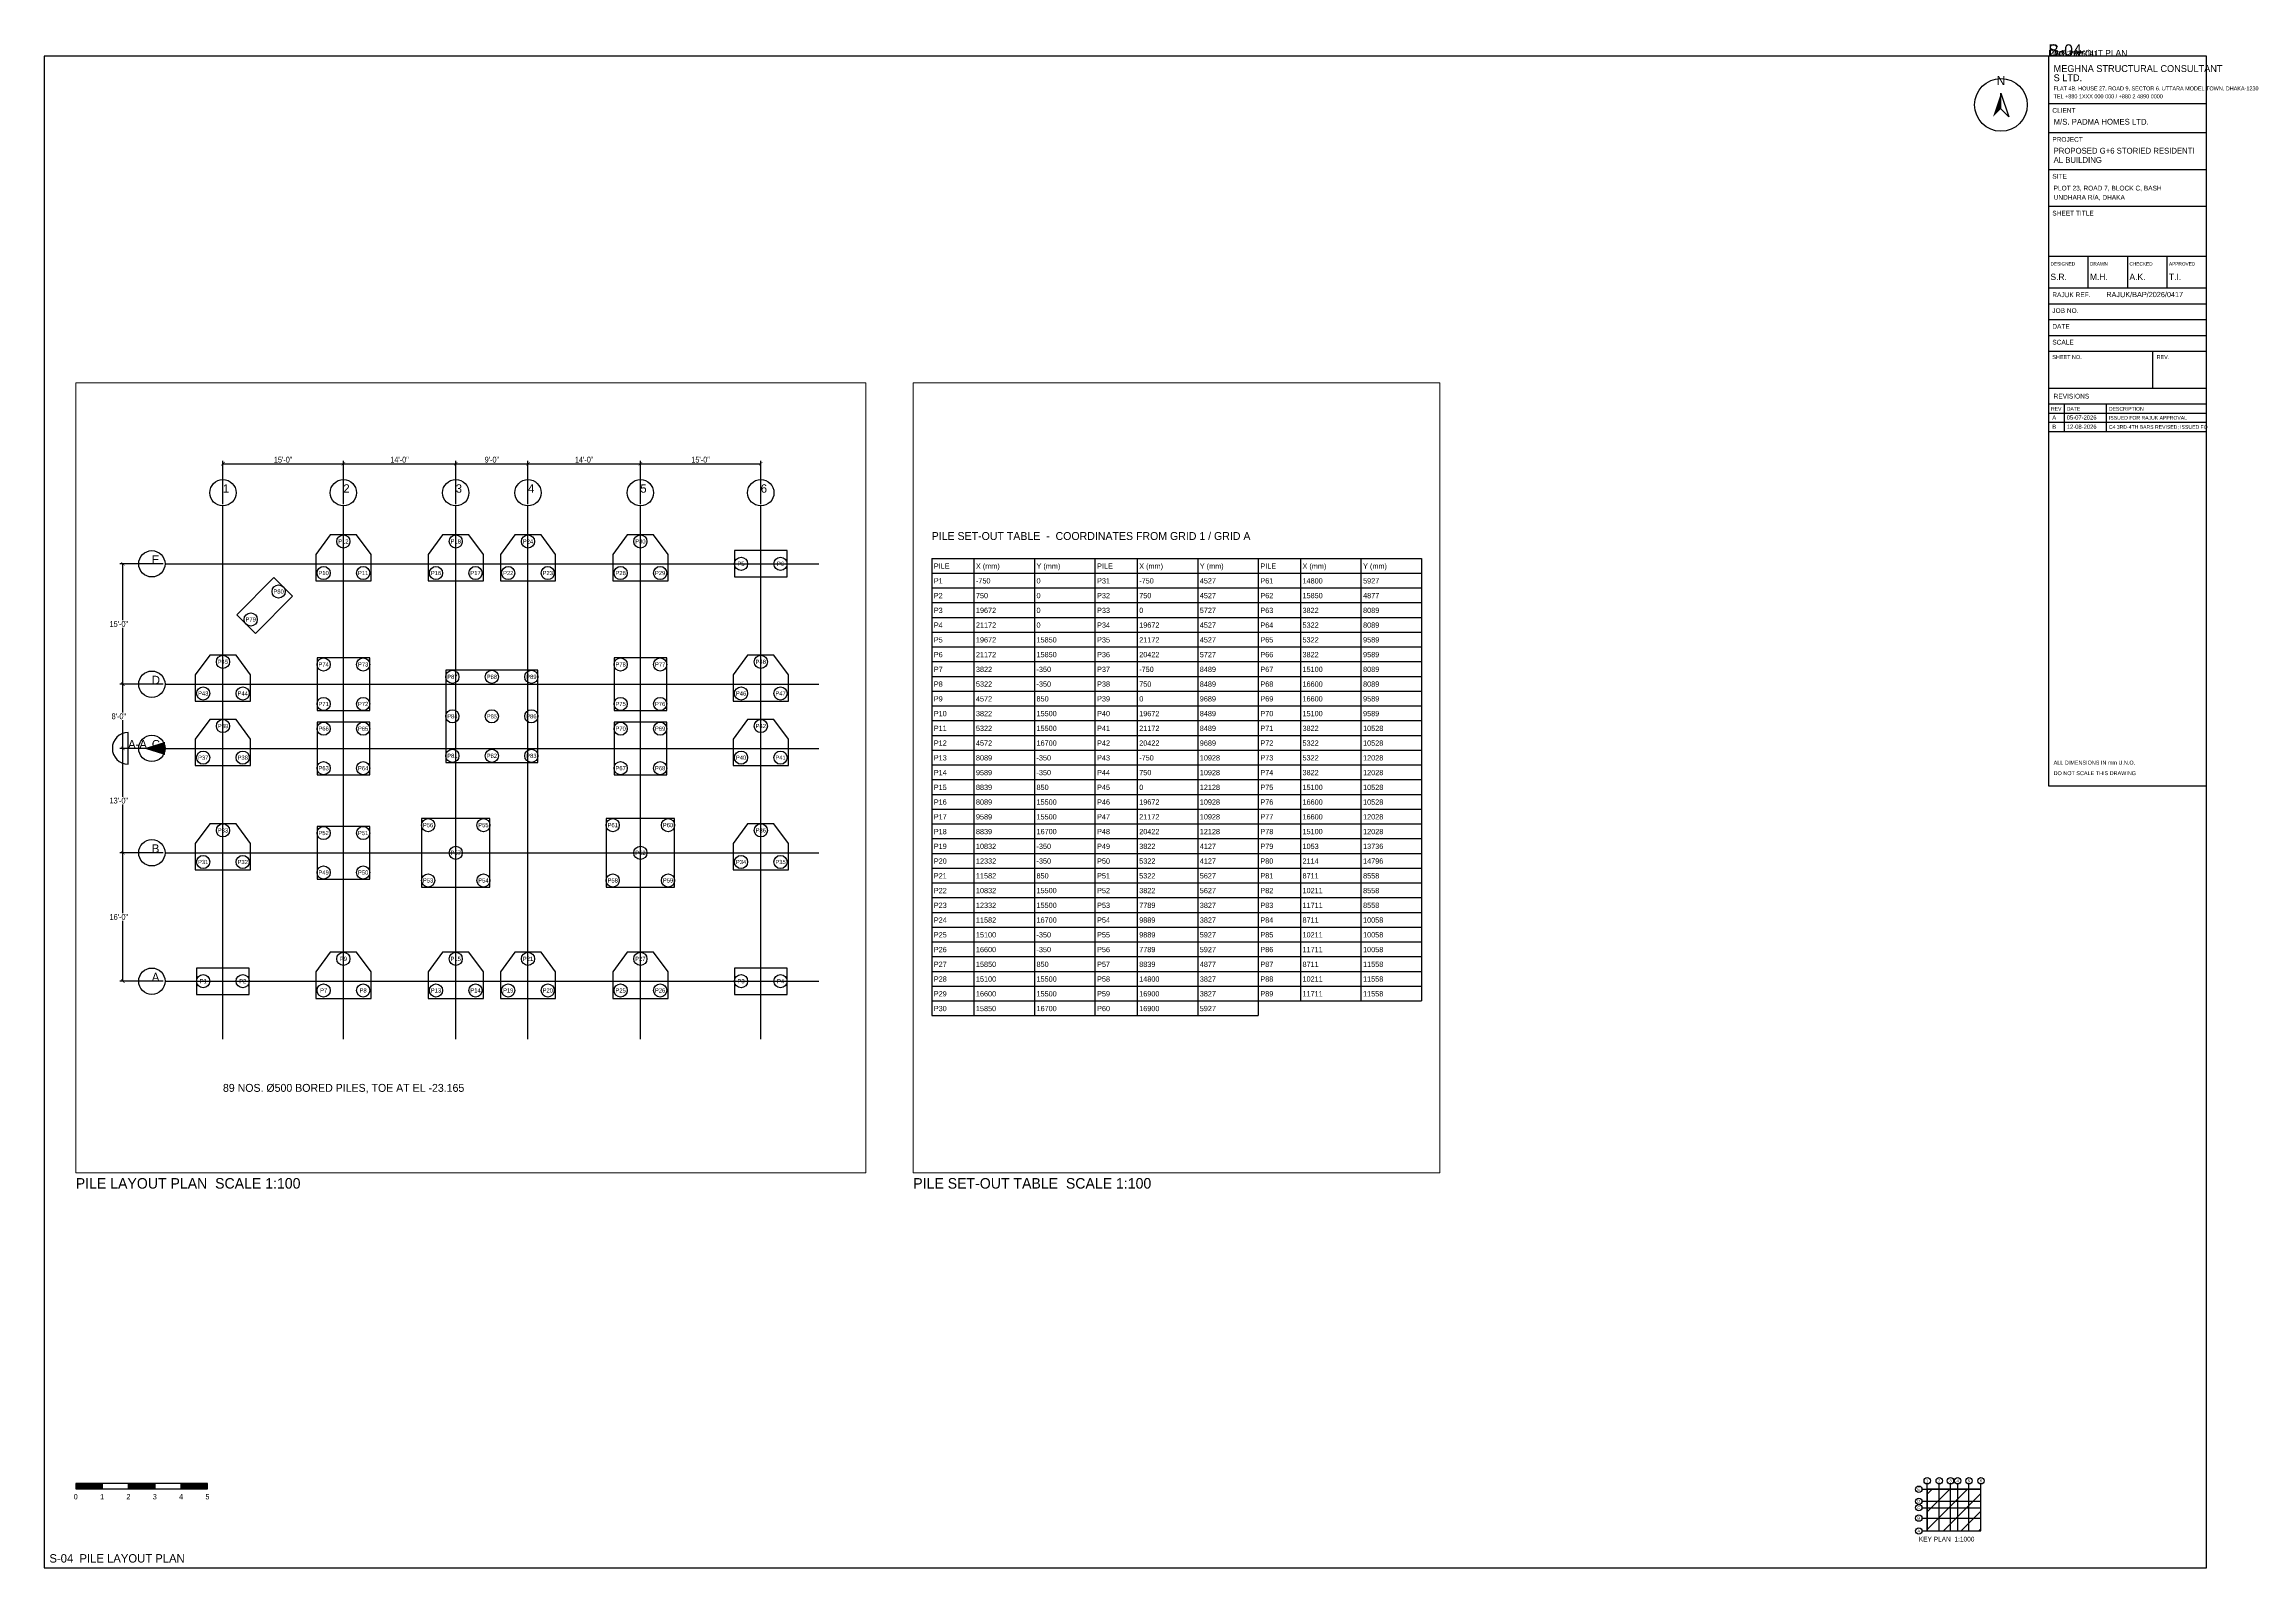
# Paper-space layout 'S-04 PILE LAYOUT PLAN' of a CAD drawing. Extents: x 10 to 848, y 10 to 589.
# The model-space entities are those that its viewports show. They can reach past a viewport. Long polylines and large blocks are cut down to what shows.
import ezdxf
from ezdxf.enums import TextEntityAlignment as Align

# ---------------------------------------------------------------- set-up
doc = ezdxf.new("R2010")
doc.units = 0
for name, color, linetype in [('Arrow', 7, 'Continuous'), ('Foundation', 3, 'Continuous'), ('Grid', 8, 'Continuous'), ('Grid Circle', 8, 'Continuous'), ('Grid text', 7, 'Continuous'), ('Hatch', 9, 'Continuous'), ('Inches Dimension', 6, 'Continuous'), ('Sheet', 7, 'Continuous'), ('Text-1', 7, 'Continuous'), ('Text-2', 7, 'Continuous'), ('TITLE', 7, 'Continuous')]:
    doc.layers.add(name, color=color, linetype=linetype)
doc.styles.add('OpenSansCondensed-Light', font='OpenSansCondensed-Light.ttf')
doc.dimstyles.new('EZDXF', dxfattribs={"dimtxt": 0.25, "dimasz": 0.175, "dimexe": 0.375, "dimexo": 0.125, "dimgap": 0.1, "dimtad": 1, "dimlfac": 100, "dimzin": 12, "dimdsep": 46, "dimtxsty": 'OpenSansCondensed-Light', "dimblk": 'ARCHTICK', "dimcen": 2.5, "dimazin": 3, "dimtfac": 0.5, "dimtmove": 2, "dimatfit": 3})

# ---------------------------------------------------------------- blocks, each defined once
blk = doc.blocks.new('TITLE_BLOCK')
at = {"layer": 'TITLE'}
for p, q in [((0, -18), (60, -18)), ((0, -29), (60, -29)), ((0, -43), (60, -43)), ((0, -57), (60, -57)), ((0, -76), (60, -76)), ((0, -76), (0, -88)), ((15, -76), (15, -88)), ((30, -76), (30, -88)), ((45, -76), (45, -88)), ((0, -88), (60, -88)), ((0, -94), (60, -94)), ((0, -100), (60, -100)), ((0, -106), (60, -106)), ((0, -112), (60, -112)), ((39.6, -112), (39.6, -126)), ((0, -126), (60, -126)), ((0, -132), (60, -132)), ((0, -132), (60, -132)), ((6, -132), (6, -142.5)), ((22, -132), (22, -142.5)), ((0, -135.5), (60, -135.5)), ((0, -139), (60, -139)), ((0, -142.5), (60, -142.5))]:
    blk.add_line(p, q, dxfattribs=at)
blk.add_lwpolyline([(0, -277), (60, -277), (60, 0), (0, 0)], close=True, dxfattribs=at)
at = {"layer": 'Text-1'}
for tag, height in [('JOBNO', 2), ('SCALE', 2), ('SHEETTITLE', 2.4), ('SHEETTITLE2', 2.4), ('DATE', 2), ('SHEETNO', 4.5), ('REV', 4.5)]:
    blk.add_attdef(tag, (0, 0), '', height=height, dxfattribs=at)
at = {"layer": 'TITLE'}
for s, height, p in [('S LTD.', 2.6, (2, -9.5)), ('MEGHNA STRUCTURAL CONSULTANT', 2.6, (2, -6)), ('TEL +880 1XXX 000 000 / +880 2 4890 0000', 1.5, (2, -16)), ('FLAT 4B, HOUSE 27, ROAD 9, SECTOR 6, UTTARA MODEL TOWN, DHAKA-1230', 1.5, (2, -13)), ('CLIENT', 1.8, (1.5, -21.5)), ('M/S. PADMA HOMES LTD.', 2.2, (2, -26)), ('PROJECT', 1.8, (1.5, -32.5)), ('AL BUILDING', 2.2, (2, -40.5)), ('PROPOSED G+6 STORIED RESIDENTI', 2.2, (2, -37)), ('SITE', 1.8, (1.5, -46.5)), ('PLOT 23, ROAD 7, BLOCK C, BASH', 1.8, (2, -51)), ('SHEET TITLE', 1.8, (1.5, -60.5)), ('UNDHARA R/A, DHAKA', 1.8, (2, -54.5)), ('DESIGNED', 1.3, (0.8, -79.5)), ('S.R.', 2.4, (0.8, -85)), ('DRAWN', 1.3, (15.8, -79.5)), ('M.H.', 2.4, (15.8, -85)), ('A.K.', 2.4, (30.8, -85)), ('CHECKED', 1.3, (30.8, -79.5)), ('APPROVED', 1.3, (45.8, -79.5)), ('T.I.', 2.4, (45.8, -85)), ('RAJUK REF.', 1.8, (1.5, -91.5)), ('RAJUK/BAP/2026/0417', 2, (22, -91.5)), ('JOB NO.', 1.8, (1.5, -97.5)), ('SCALE', 1.8, (1.5, -109.5)), ('DATE', 1.8, (1.5, -103.5)), ('SHEET NO.', 1.5, (1.5, -115)), ('REV.', 1.5, (41.1, -115)), ('REV', 1.4, (1, -134.6)), ('REVISIONS', 1.8, (2, -130)), ('DATE', 1.4, (7, -134.6)), ('DESCRIPTION', 1.4, (23, -134.6)), ('ALL DIMENSIONS IN mm U.N.O.', 1.5, (2, -269)), ('DO NOT SCALE THIS DRAWING', 1.5, (2, -273))]:
    blk.add_text(s, height=height, dxfattribs=at).set_placement(p)
blk = doc.blocks.new('NORTH_ARROW')
at = {"layer": 'Arrow'}
blk.add_lwpolyline([(0, 0), (3, -9), (0, -6)], close=True, dxfattribs=at)
blk.add_circle((0, -4.5), 10, dxfattribs=at)
blk.add_solid([(0, 0), (-3, -9), (0, -6)], dxfattribs=at)
at = {"layer": 'Text-1'}
blk.add_text('N', height=3.5, dxfattribs=at).set_placement((0, 3), align=Align.CENTER)
blk = doc.blocks.new('KEY_PLAN')
at = {"layer": 'Grid'}
for p, q in [((0, 0), (0, 17.8496)), ((4.572, 0), (4.572, 17.8496)), ((8.8392, 0), (8.8392, 17.8496)), ((11.5824, 0), (11.5824, 17.8496)), ((15.8496, 0), (15.8496, 17.8496)), ((20.4216, 0), (20.4216, 17.8496)), ((-2, 15.8496), (20.4216, 15.8496)), ((-2, 11.2776), (20.4216, 11.2776)), ((-2, 8.8392), (20.4216, 8.8392)), ((-2, 4.8768), (20.4216, 4.8768)), ((-2, 0), (20.4216, 0))]:
    blk.add_line(p, q, dxfattribs=at)
at = {"layer": 'Grid Circle'}
for centre in [(-3.2, 15.8496), (0, 19.0496), (4.572, 19.0496), (8.8392, 19.0496), (11.5824, 19.0496), (15.8496, 19.0496), (20.4216, 19.0496), (-3.2, 11.2776), (-3.2, 8.8392), (-3.2, 4.8768), (-3.2, 0)]:
    blk.add_circle(centre, 1.2, dxfattribs=at)
at = {"layer": 'Sheet'}
blk.add_lwpolyline([(0, 0), (20.4216, 0), (20.4216, 15.8496), (0, 15.8496)], close=True, dxfattribs=at)
at = {"layer": 'Grid text'}
for s, p in [('1', (0, 19.0496)), ('2', (4.572, 19.0496)), ('3', (8.8392, 19.0496)), ('4', (11.5824, 19.0496)), ('5', (15.8496, 19.0496)), ('6', (20.4216, 19.0496)), ('C', (-3.2, 8.8392)), ('D', (-3.2, 11.2776)), ('E', (-3.2, 15.8496)), ('A', (-3.2, 0)), ('B', (-3.2, 4.8768))]:
    blk.add_text(s, height=1.1, dxfattribs=at).set_placement(p, align=Align.MIDDLE_CENTER)
at = {"layer": 'Sheet'}
blk.add_text('KEY PLAN  1:1000', height=1.8, dxfattribs=at).set_placement((-3.2, -4))
blk = doc.blocks.new('SCALE_BAR')
at = {"layer": 'Sheet'}
h = blk.add_hatch(color=7, dxfattribs=at)
h.dxf.hatch_style = 1
h.paths.add_polyline_path([(0, 0), (10, 0), (10, 2), (0, 2)])
h = blk.add_hatch(color=7, dxfattribs=at)
h.dxf.hatch_style = 1
h.paths.add_polyline_path([(20, 0), (30, 0), (30, 2), (20, 2)])
h = blk.add_hatch(color=7, dxfattribs=at)
h.dxf.hatch_style = 1
h.paths.add_polyline_path([(40, 0), (50, 0), (50, 2), (40, 2)])
for points in [[(0, 0), (10, 0), (10, 2), (0, 2)], [(10, 0), (20, 0), (20, 2), (10, 2)], [(20, 0), (30, 0), (30, 2), (20, 2)], [(30, 0), (40, 0), (40, 2), (30, 2)], [(40, 0), (50, 0), (50, 2), (40, 2)]]:
    blk.add_lwpolyline(points, close=True, dxfattribs=at)
for s, p in [('0', (0, -4)), ('1', (10, -4)), ('2', (20, -4)), ('3', (30, -4)), ('4', (40, -4)), ('5', (50, -4))]:
    blk.add_text(s, height=2, dxfattribs=at).set_placement(p, align=Align.CENTER)
at = {"layer": 'Text-1'}
blk.add_attdef('UNIT', (0, 0), '', height=2, dxfattribs=at)
blk = doc.blocks.new('GRID_BUBBLE')
at = {"layer": 'Grid Circle'}
blk.add_circle((0, 0), 500, dxfattribs=at)
at = {"layer": 'Text-1'}
blk.add_attdef('GRID', (0, 0), '', height=320, dxfattribs=at)
blk = doc.blocks.new('_ARCHTICK')
at = {"color": 0, "linetype": 'BYBLOCK', "const_width": 0.15}
blk.add_lwpolyline([(-0.5, -0.5), (0.5, 0.5)], dxfattribs=at)
blk = doc.blocks.new('SECTION_MARK')
at = {"layer": 'Arrow'}
blk.add_solid([(600, 0), (1400, 250), (1400, -250)], dxfattribs=at)
at = {"layer": 'Text-1'}
blk.add_line((0, -600), (0, 600), dxfattribs=at)
blk.add_arc((0, 0), 600, 90, 270, dxfattribs=at)
blk.add_attdef('SEC', (0, 0), '', height=320, dxfattribs=at)

msp = doc.modelspace()

# ---------------------------------------------------------------- linework, layer by layer
for p, q in [((800000, 0), (806200, 0)), ((800000, 0), (800000, -17360)), ((801600, 0), (801600, -17360)), ((803900, 0), (803900, -17360)), ((806200, 0), (806200, -17360)), ((806200, 0), (812400, 0)), ((806200, 0), (806200, -17360)), ((807800, 0), (807800, -17360)), ((810100, 0), (810100, -17360)), ((812400, 0), (812400, -17360)), ((812400, 0), (818600, 0)), ((812400, 0), (812400, -16800)), ((814000, 0), (814000, -16800)), ((816300, 0), (816300, -16800)), ((818600, 0), (818600, -16800)), ((800000, -560), (806200, -560)), ((806200, -560), (812400, -560)), ((812400, -560), (818600, -560)), ((800000, -1120), (806200, -1120)), ((806200, -1120), (812400, -1120)), ((812400, -1120), (818600, -1120)), ((800000, -1680), (806200, -1680)), ((800000, -2240), (806200, -2240)), ((806200, -1680), (812400, -1680)), ((806200, -2240), (812400, -2240)), ((812400, -1680), (818600, -1680)), ((812400, -2240), (818600, -2240)), ((800000, -2800), (806200, -2800)), ((806200, -2800), (812400, -2800)), ((812400, -2800), (818600, -2800)), ((800000, -3360), (806200, -3360)), ((800000, -3920), (806200, -3920)), ((806200, -3360), (812400, -3360)), ((806200, -3920), (812400, -3920)), ((812400, -3360), (818600, -3360)), ((812400, -3920), (818600, -3920)), ((800000, -4480), (806200, -4480)), ((806200, -4480), (812400, -4480)), ((812400, -4480), (818600, -4480)), ((800000, -5040), (806200, -5040)), ((800000, -5600), (806200, -5600)), ((806200, -5040), (812400, -5040)), ((806200, -5600), (812400, -5600)), ((812400, -5040), (818600, -5040)), ((812400, -5600), (818600, -5600)), ((800000, -6160), (806200, -6160)), ((806200, -6160), (812400, -6160)), ((812400, -6160), (818600, -6160)), ((800000, -6720), (806200, -6720)), ((800000, -7280), (806200, -7280)), ((806200, -6720), (812400, -6720)), ((806200, -7280), (812400, -7280)), ((812400, -6720), (818600, -6720)), ((812400, -7280), (818600, -7280)), ((800000, -7840), (806200, -7840)), ((806200, -7840), (812400, -7840)), ((812400, -7840), (818600, -7840)), ((800000, -8400), (806200, -8400)), ((800000, -8960), (806200, -8960)), ((806200, -8400), (812400, -8400)), ((806200, -8960), (812400, -8960)), ((812400, -8400), (818600, -8400)), ((812400, -8960), (818600, -8960)), ((800000, -9520), (806200, -9520)), ((806200, -9520), (812400, -9520)), ((812400, -9520), (818600, -9520)), ((800000, -10080), (806200, -10080)), ((800000, -10640), (806200, -10640)), ((806200, -10080), (812400, -10080)), ((806200, -10640), (812400, -10640)), ((812400, -10080), (818600, -10080)), ((812400, -10640), (818600, -10640)), ((800000, -11200), (806200, -11200)), ((806200, -11200), (812400, -11200)), ((812400, -11200), (818600, -11200)), ((800000, -11760), (806200, -11760)), ((800000, -12320), (806200, -12320)), ((806200, -11760), (812400, -11760)), ((806200, -12320), (812400, -12320)), ((812400, -11760), (818600, -11760)), ((812400, -12320), (818600, -12320)), ((800000, -12880), (806200, -12880)), ((806200, -12880), (812400, -12880)), ((812400, -12880), (818600, -12880)), ((800000, -13440), (806200, -13440)), ((800000, -14000), (806200, -14000)), ((806200, -13440), (812400, -13440)), ((806200, -14000), (812400, -14000)), ((812400, -13440), (818600, -13440)), ((812400, -14000), (818600, -14000)), ((800000, -14560), (806200, -14560)), ((806200, -14560), (812400, -14560)), ((812400, -14560), (818600, -14560)), ((800000, -15120), (806200, -15120)), ((800000, -15680), (806200, -15680)), ((806200, -15120), (812400, -15120)), ((806200, -15680), (812400, -15680)), ((812400, -15120), (818600, -15120)), ((812400, -15680), (818600, -15680)), ((800000, -16240), (806200, -16240)), ((806200, -16240), (812400, -16240)), ((812400, -16240), (818600, -16240)), ((800000, -16800), (806200, -16800)), ((800000, -17360), (806200, -17360)), ((806200, -16800), (812400, -16800)), ((806200, -17360), (812400, -17360)), ((812400, -16800), (818600, -16800))]:
    msp.add_line(p, q)
at = {"layer": 'Foundation'}
for points in [[(603522, 15199.6), (605622, 15199.6), (605622, 16199.6), (605072, 16949.6), (604072, 16949.6), (603522, 16199.6)], [(607789.2, 15199.6), (609889.2, 15199.6), (609889.2, 16199.6), (609339.2, 16949.6), (608339.2, 16949.6), (607789.2, 16199.6)], [(610532.4, 15199.6), (612632.4, 15199.6), (612632.4, 16199.6), (612082.4, 16949.6), (611082.4, 16949.6), (610532.4, 16199.6)], [(614799.6, 15199.6), (616899.6, 15199.6), (616899.6, 16199.6), (616349.6, 16949.6), (615349.6, 16949.6), (614799.6, 16199.6)], [(619421.6, 15349.6), (621421.6, 15349.6), (621421.6, 16349.6), (619421.6, 16349.6)], [(601230.2, 13205.2), (602644.4, 14619.4), (601937.3, 15326.5), (600523.1, 13912.3)], [(598950, 10627.6), (601050, 10627.6), (601050, 11627.6), (600500, 12377.6), (599500, 12377.6), (598950, 11627.6)], [(603572, 10277.6), (605572, 10277.6), (605572, 12277.6), (603572, 12277.6)], [(608460.8, 8308.4), (611960.8, 8308.4), (611960.8, 11808.4), (608460.8, 11808.4)], [(614849.6, 10277.6), (616849.6, 10277.6), (616849.6, 12277.6), (614849.6, 12277.6)], [(619371.6, 10627.6), (621471.6, 10627.6), (621471.6, 11627.6), (620921.6, 12377.6), (619921.6, 12377.6), (619371.6, 11627.6)], [(598950, 8189.2), (601050, 8189.2), (601050, 9189.2), (600500, 9939.2), (599500, 9939.2), (598950, 9189.2)], [(603572, 7839.2), (605572, 7839.2), (605572, 9839.2), (603572, 9839.2)], [(614849.6, 7839.2), (616849.6, 7839.2), (616849.6, 9839.2), (614849.6, 9839.2)], [(619371.6, 8189.2), (621471.6, 8189.2), (621471.6, 9189.2), (620921.6, 9939.2), (619921.6, 9939.2), (619371.6, 9189.2)], [(598950, 4226.8), (601050, 4226.8), (601050, 5226.8), (600500, 5976.8), (599500, 5976.8), (598950, 5226.8)], [(603572, 3876.8), (605572, 3876.8), (605572, 5876.8), (603572, 5876.8)], [(607539.2, 3576.8), (610139.2, 3576.8), (610139.2, 6176.8), (607539.2, 6176.8)], [(614549.6, 3576.8), (617149.6, 3576.8), (617149.6, 6176.8), (614549.6, 6176.8)], [(619371.6, 4226.8), (621471.6, 4226.8), (621471.6, 5226.8), (620921.6, 5976.8), (619921.6, 5976.8), (619371.6, 5226.8)], [(603522, -650), (605622, -650), (605622, 350), (605072, 1100), (604072, 1100), (603522, 350)], [(607789.2, -650), (609889.2, -650), (609889.2, 350), (609339.2, 1100), (608339.2, 1100), (607789.2, 350)], [(610532.4, -650), (612632.4, -650), (612632.4, 350), (612082.4, 1100), (611082.4, 1100), (610532.4, 350)], [(614799.6, -650), (616899.6, -650), (616899.6, 350), (616349.6, 1100), (615349.6, 1100), (614799.6, 350)], [(599000, -500), (601000, -500), (601000, 500), (599000, 500)], [(619421.6, -500), (621421.6, -500), (621421.6, 500), (619421.6, 500)]]:
    msp.add_lwpolyline(points, close=True, dxfattribs=at)
for centre in [(604572, 16699.6), (608839.2, 16699.6), (611582.4, 16699.6), (615849.6, 16699.6), (619671.6, 15849.6), (621171.6, 15849.6), (603822, 15499.6), (605322, 15499.6), (608089.2, 15499.6), (609589.2, 15499.6), (610832.4, 15499.6), (612332.4, 15499.6), (615099.6, 15499.6), (616599.6, 15499.6), (602114.1, 14796.2), (601053.4, 13735.5), (600000, 12127.6), (603822, 12027.6), (605322, 12027.6), (608710.8, 11558.4), (610210.8, 11558.4), (611710.8, 11558.4), (615099.6, 12027.6), (616599.6, 12027.6), (620421.6, 12127.6), (599250, 10927.6), (600750, 10927.6), (619671.6, 10927.6), (621171.6, 10927.6), (603822, 10527.6), (605322, 10527.6), (608710.8, 10058.4), (610210.8, 10058.4), (611710.8, 10058.4), (615099.6, 10527.6), (616599.6, 10527.6), (600000, 9689.2), (603822, 9589.2), (605322, 9589.2), (615099.6, 9589.2), (616599.6, 9589.2), (620421.6, 9689.2), (599250, 8489.2), (600750, 8489.2), (608710.8, 8558.4), (610210.8, 8558.4), (611710.8, 8558.4), (619671.6, 8489.2), (621171.6, 8489.2), (603822, 8089.2), (605322, 8089.2), (615099.6, 8089.2), (616599.6, 8089.2), (600000, 5726.8), (603822, 5626.8), (605322, 5626.8), (607789.2, 5926.8), (609889.2, 5926.8), (614799.6, 5926.8), (616899.6, 5926.8), (620421.6, 5726.8), (608839.2, 4876.8), (615849.6, 4876.8), (599250, 4526.8), (600750, 4526.8), (603822, 4126.8), (605322, 4126.8), (619671.6, 4526.8), (621171.6, 4526.8), (607789.2, 3826.8), (609889.2, 3826.8), (614799.6, 3826.8), (616899.6, 3826.8), (604572, 850), (608839.2, 850), (611582.4, 850), (615849.6, 850), (599250, 0), (600750, 0), (619671.6, 0), (621171.6, 0), (603822, -350), (605322, -350), (608089.2, -350), (609589.2, -350), (610832.4, -350), (612332.4, -350), (615099.6, -350), (616599.6, -350)]:
    msp.add_circle(centre, 250, dxfattribs=at)
at = {"layer": 'Grid'}
for p, q in [((600000, -2200), (600000, 18049.6)), ((604572, -2200), (604572, 18049.6)), ((608839.2, -2200), (608839.2, 18049.6)), ((611582.4, -2200), (611582.4, 18049.6)), ((615849.6, -2200), (615849.6, 18049.6)), ((620421.6, -2200), (620421.6, 18049.6)), ((597800, 15849.6), (622621.6, 15849.6)), ((597800, 11277.6), (622621.6, 11277.6)), ((597800, 8839.2), (622621.6, 8839.2)), ((597800, 4876.8), (622621.6, 4876.8)), ((597800, 0), (622621.6, 0))]:
    msp.add_line(p, q, dxfattribs=at)

# ---------------------------------------------------------------- block references
at = {"layer": 'Grid Circle'}
for p, values in [((600000, 18549.6), {'GRID': '1'}), ((604572, 18549.6), {'GRID': '2'}), ((608839.2, 18549.6), {'GRID': '3'}), ((611582.4, 18549.6), {'GRID': '4'}), ((615849.6, 18549.6), {'GRID': '5'}), ((620421.6, 18549.6), {'GRID': '6'}), ((597300, 15849.6), {'GRID': 'E'}), ((597300, 11277.6), {'GRID': 'D'}), ((597300, 8839.2), {'GRID': 'C'}), ((597300, 4876.8), {'GRID': 'B'}), ((597300, 0), {'GRID': 'A'})]:
    msp.add_blockref('GRID_BUBBLE', p, dxfattribs=at).add_auto_attribs(values)
at = {"layer": 'Text-1'}
msp.add_blockref('SECTION_MARK', (596400, 8839.2), dxfattribs=at).add_auto_attribs({'SEC': 'A-A'})

# ---------------------------------------------------------------- texts
at = {"layer": 'Sheet'}
msp.add_text('PILE SET-OUT TABLE  -  COORDINATES FROM GRID 1 / GRID A', height=300, dxfattribs=at).set_placement((800000, 700))
at = {"layer": 'Text-1'}
for s, height, p in [('PILE', 200, (800080, -392)), ('P1', 200, (800080, -952)), ('X (mm)', 200, (801680, -392)), ('-750', 200, (801680, -952)), ('Y (mm)', 200, (803980, -392)), ('0', 200, (803980, -952)), ('PILE', 200, (806280, -392)), ('P31', 200, (806280, -952)), ('X (mm)', 200, (807880, -392)), ('-750', 200, (807880, -952)), ('Y (mm)', 200, (810180, -392)), ('4527', 200, (810180, -952)), ('PILE', 200, (812480, -392)), ('P61', 200, (812480, -952)), ('X (mm)', 200, (814080, -392)), ('14800', 200, (814080, -952)), ('Y (mm)', 200, (816380, -392)), ('5927', 200, (816380, -952)), ('P2', 200, (800080, -1512)), ('750', 200, (801680, -1512)), ('0', 200, (803980, -1512)), ('P32', 200, (806280, -1512)), ('750', 200, (807880, -1512)), ('4527', 200, (810180, -1512)), ('P62', 200, (812480, -1512)), ('15850', 200, (814080, -1512)), ('4877', 200, (816380, -1512)), ('P3', 200, (800080, -2072)), ('P4', 200, (800080, -2632)), ('21172', 200, (801680, -2632)), ('19672', 200, (801680, -2072)), ('0', 200, (803980, -2072)), ('0', 200, (803980, -2632)), ('P33', 200, (806280, -2072)), ('P34', 200, (806280, -2632)), ('0', 200, (807880, -2072)), ('19672', 200, (807880, -2632)), ('4527', 200, (810180, -2632)), ('5727', 200, (810180, -2072)), ('P63', 200, (812480, -2072)), ('P64', 200, (812480, -2632)), ('3822', 200, (814080, -2072)), ('5322', 200, (814080, -2632)), ('8089', 200, (816380, -2072)), ('8089', 200, (816380, -2632)), ('P5', 200, (800080, -3192)), ('19672', 200, (801680, -3192)), ('15850', 200, (803980, -3192)), ('P35', 200, (806280, -3192)), ('21172', 200, (807880, -3192)), ('4527', 200, (810180, -3192)), ('P65', 200, (812480, -3192)), ('5322', 200, (814080, -3192)), ('9589', 200, (816380, -3192)), ('89 NOS. %%C500 BORED PILES, TOE AT EL -23.165', 300, (600000, -4200)), ('P6', 200, (800080, -3752)), ('P7', 200, (800080, -4312)), ('3822', 200, (801680, -4312)), ('21172', 200, (801680, -3752)), ('-350', 200, (803980, -4312)), ('15850', 200, (803980, -3752)), ('P36', 200, (806280, -3752)), ('P37', 200, (806280, -4312)), ('-750', 200, (807880, -4312)), ('20422', 200, (807880, -3752)), ('5727', 200, (810180, -3752)), ('8489', 200, (810180, -4312)), ('P66', 200, (812480, -3752)), ('P67', 200, (812480, -4312)), ('3822', 200, (814080, -3752)), ('15100', 200, (814080, -4312)), ('8089', 200, (816380, -4312)), ('9589', 200, (816380, -3752)), ('P8', 200, (800080, -4872)), ('5322', 200, (801680, -4872)), ('-350', 200, (803980, -4872)), ('P38', 200, (806280, -4872)), ('750', 200, (807880, -4872)), ('8489', 200, (810180, -4872)), ('P68', 200, (812480, -4872)), ('16600', 200, (814080, -4872)), ('8089', 200, (816380, -4872)), ('P9', 200, (800080, -5432)), ('P10', 200, (800080, -5992)), ('4572', 200, (801680, -5432)), ('3822', 200, (801680, -5992)), ('850', 200, (803980, -5432)), ('15500', 200, (803980, -5992)), ('P39', 200, (806280, -5432)), ('P40', 200, (806280, -5992)), ('0', 200, (807880, -5432)), ('19672', 200, (807880, -5992)), ('8489', 200, (810180, -5992)), ('9689', 200, (810180, -5432)), ('P69', 200, (812480, -5432)), ('P70', 200, (812480, -5992)), ('16600', 200, (814080, -5432)), ('15100', 200, (814080, -5992)), ('9589', 200, (816380, -5432)), ('9589', 200, (816380, -5992)), ('P11', 200, (800080, -6552)), ('5322', 200, (801680, -6552)), ('15500', 200, (803980, -6552)), ('P41', 200, (806280, -6552)), ('21172', 200, (807880, -6552)), ('8489', 200, (810180, -6552)), ('P71', 200, (812480, -6552)), ('3822', 200, (814080, -6552)), ('10528', 200, (816380, -6552)), ('P12', 200, (800080, -7112)), ('P13', 200, (800080, -7672)), ('4572', 200, (801680, -7112)), ('8089', 200, (801680, -7672)), ('-350', 200, (803980, -7672)), ('16700', 200, (803980, -7112)), ('P42', 200, (806280, -7112)), ('P43', 200, (806280, -7672)), ('-750', 200, (807880, -7672)), ('20422', 200, (807880, -7112)), ('9689', 200, (810180, -7112)), ('10928', 200, (810180, -7672)), ('P72', 200, (812480, -7112)), ('P73', 200, (812480, -7672)), ('5322', 200, (814080, -7112)), ('5322', 200, (814080, -7672)), ('10528', 200, (816380, -7112)), ('12028', 200, (816380, -7672)), ('P14', 200, (800080, -8232)), ('9589', 200, (801680, -8232)), ('-350', 200, (803980, -8232)), ('P44', 200, (806280, -8232)), ('750', 200, (807880, -8232)), ('10928', 200, (810180, -8232)), ('P74', 200, (812480, -8232)), ('3822', 200, (814080, -8232)), ('12028', 200, (816380, -8232)), ('P15', 200, (800080, -8792)), ('P16', 200, (800080, -9352)), ('8839', 200, (801680, -8792)), ('8089', 200, (801680, -9352)), ('850', 200, (803980, -8792)), ('15500', 200, (803980, -9352)), ('P45', 200, (806280, -8792)), ('P46', 200, (806280, -9352)), ('0', 200, (807880, -8792)), ('19672', 200, (807880, -9352)), ('12128', 200, (810180, -8792)), ('10928', 200, (810180, -9352)), ('P75', 200, (812480, -8792)), ('P76', 200, (812480, -9352)), ('15100', 200, (814080, -8792)), ('16600', 200, (814080, -9352)), ('10528', 200, (816380, -8792)), ('10528', 200, (816380, -9352)), ('P17', 200, (800080, -9912)), ('9589', 200, (801680, -9912)), ('15500', 200, (803980, -9912)), ('P47', 200, (806280, -9912)), ('21172', 200, (807880, -9912)), ('10928', 200, (810180, -9912)), ('P77', 200, (812480, -9912)), ('16600', 200, (814080, -9912)), ('12028', 200, (816380, -9912)), ('P18', 200, (800080, -10472)), ('P19', 200, (800080, -11032)), ('8839', 200, (801680, -10472)), ('10832', 200, (801680, -11032)), ('-350', 200, (803980, -11032)), ('16700', 200, (803980, -10472)), ('P48', 200, (806280, -10472)), ('P49', 200, (806280, -11032)), ('3822', 200, (807880, -11032)), ('20422', 200, (807880, -10472)), ('4127', 200, (810180, -11032)), ('12128', 200, (810180, -10472)), ('P78', 200, (812480, -10472)), ('P79', 200, (812480, -11032)), ('15100', 200, (814080, -10472)), ('1053', 200, (814080, -11032)), ('12028', 200, (816380, -10472)), ('13736', 200, (816380, -11032)), ('P20', 200, (800080, -11592)), ('12332', 200, (801680, -11592)), ('-350', 200, (803980, -11592)), ('P50', 200, (806280, -11592)), ('5322', 200, (807880, -11592)), ('4127', 200, (810180, -11592)), ('P80', 200, (812480, -11592)), ('2114', 200, (814080, -11592)), ('14796', 200, (816380, -11592)), ('P21', 200, (800080, -12152)), ('P22', 200, (800080, -12712)), ('11582', 200, (801680, -12152)), ('10832', 200, (801680, -12712)), ('850', 200, (803980, -12152)), ('15500', 200, (803980, -12712)), ('P51', 200, (806280, -12152)), ('P52', 200, (806280, -12712)), ('3822', 200, (807880, -12712)), ('5322', 200, (807880, -12152)), ('5627', 200, (810180, -12152)), ('5627', 200, (810180, -12712)), ('P81', 200, (812480, -12152)), ('P82', 200, (812480, -12712)), ('8711', 200, (814080, -12152)), ('10211', 200, (814080, -12712)), ('8558', 200, (816380, -12152)), ('8558', 200, (816380, -12712)), ('P23', 200, (800080, -13272)), ('12332', 200, (801680, -13272)), ('15500', 200, (803980, -13272)), ('P53', 200, (806280, -13272)), ('7789', 200, (807880, -13272)), ('3827', 200, (810180, -13272)), ('P83', 200, (812480, -13272)), ('11711', 200, (814080, -13272)), ('8558', 200, (816380, -13272)), ('P24', 200, (800080, -13832)), ('P25', 200, (800080, -14392)), ('11582', 200, (801680, -13832)), ('15100', 200, (801680, -14392)), ('-350', 200, (803980, -14392)), ('16700', 200, (803980, -13832)), ('P54', 200, (806280, -13832)), ('P55', 200, (806280, -14392)), ('9889', 200, (807880, -13832)), ('9889', 200, (807880, -14392)), ('3827', 200, (810180, -13832)), ('5927', 200, (810180, -14392)), ('P84', 200, (812480, -13832)), ('P85', 200, (812480, -14392)), ('8711', 200, (814080, -13832)), ('10211', 200, (814080, -14392)), ('10058', 200, (816380, -13832)), ('10058', 200, (816380, -14392)), ('P26', 200, (800080, -14952)), ('16600', 200, (801680, -14952)), ('-350', 200, (803980, -14952)), ('P56', 200, (806280, -14952)), ('7789', 200, (807880, -14952)), ('5927', 200, (810180, -14952)), ('P86', 200, (812480, -14952)), ('11711', 200, (814080, -14952)), ('10058', 200, (816380, -14952)), ('P27', 200, (800080, -15512)), ('P28', 200, (800080, -16072)), ('15850', 200, (801680, -15512)), ('15100', 200, (801680, -16072)), ('850', 200, (803980, -15512)), ('15500', 200, (803980, -16072)), ('P57', 200, (806280, -15512)), ('P58', 200, (806280, -16072)), ('8839', 200, (807880, -15512)), ('14800', 200, (807880, -16072)), ('4877', 200, (810180, -15512)), ('3827', 200, (810180, -16072)), ('P87', 200, (812480, -15512)), ('P88', 200, (812480, -16072)), ('8711', 200, (814080, -15512)), ('10211', 200, (814080, -16072)), ('11558', 200, (816380, -15512)), ('11558', 200, (816380, -16072)), ('P29', 200, (800080, -16632)), ('16600', 200, (801680, -16632)), ('15500', 200, (803980, -16632)), ('P59', 200, (806280, -16632)), ('16900', 200, (807880, -16632)), ('3827', 200, (810180, -16632)), ('P89', 200, (812480, -16632)), ('11711', 200, (814080, -16632)), ('11558', 200, (816380, -16632)), ('P30', 200, (800080, -17192)), ('15850', 200, (801680, -17192)), ('16700', 200, (803980, -17192)), ('P60', 200, (806280, -17192)), ('16900', 200, (807880, -17192)), ('5927', 200, (810180, -17192))]:
    msp.add_text(s, height=height, dxfattribs=at).set_placement(p)
at = {"layer": 'Text-2'}
for s, p in [('P12', (604572, 16699.6)), ('P18', (608839.2, 16699.6)), ('P24', (611582.4, 16699.6)), ('P30', (615849.6, 16699.6)), ('P5', (619671.6, 15849.6)), ('P6', (621171.6, 15849.6)), ('P10', (603822, 15499.6)), ('P11', (605322, 15499.6)), ('P16', (608089.2, 15499.6)), ('P17', (609589.2, 15499.6)), ('P22', (610832.4, 15499.6)), ('P23', (612332.4, 15499.6)), ('P28', (615099.6, 15499.6)), ('P29', (616599.6, 15499.6)), ('P80', (602114.1, 14796.2)), ('P79', (601053.4, 13735.5)), ('P45', (600000, 12127.6)), ('P74', (603822, 12027.6)), ('P73', (605322, 12027.6)), ('P78', (615099.6, 12027.6)), ('P77', (616599.6, 12027.6)), ('P48', (620421.6, 12127.6)), ('P43', (599250, 10927.6)), ('P44', (600750, 10927.6)), ('P87', (608710.8, 11558.4)), ('P88', (610210.8, 11558.4)), ('P89', (611710.8, 11558.4)), ('P46', (619671.6, 10927.6)), ('P47', (621171.6, 10927.6)), ('P71', (603822, 10527.6)), ('P72', (605322, 10527.6)), ('P84', (608710.8, 10058.4)), ('P85', (610210.8, 10058.4)), ('P86', (611710.8, 10058.4)), ('P75', (615099.6, 10527.6)), ('P76', (616599.6, 10527.6)), ('P39', (600000, 9689.2)), ('P66', (603822, 9589.2)), ('P65', (605322, 9589.2)), ('P70', (615099.6, 9589.2)), ('P69', (616599.6, 9589.2)), ('P42', (620421.6, 9689.2)), ('P37', (599250, 8489.2)), ('P38', (600750, 8489.2)), ('P81', (608710.8, 8558.4)), ('P82', (610210.8, 8558.4)), ('P83', (611710.8, 8558.4)), ('P40', (619671.6, 8489.2)), ('P41', (621171.6, 8489.2)), ('P63', (603822, 8089.2)), ('P64', (605322, 8089.2)), ('P67', (615099.6, 8089.2)), ('P68', (616599.6, 8089.2)), ('P56', (607789.2, 5926.8)), ('P55', (609889.2, 5926.8)), ('P61', (614799.6, 5926.8)), ('P60', (616899.6, 5926.8)), ('P33', (600000, 5726.8)), ('P52', (603822, 5626.8)), ('P51', (605322, 5626.8)), ('P36', (620421.6, 5726.8)), ('P31', (599250, 4526.8)), ('P32', (600750, 4526.8)), ('P49', (603822, 4126.8)), ('P50', (605322, 4126.8)), ('P57', (608839.2, 4876.8)), ('P62', (615849.6, 4876.8)), ('P34', (619671.6, 4526.8)), ('P35', (621171.6, 4526.8)), ('P53', (607789.2, 3826.8)), ('P54', (609889.2, 3826.8)), ('P58', (614799.6, 3826.8)), ('P59', (616899.6, 3826.8)), ('P9', (604572, 850)), ('P15', (608839.2, 850)), ('P21', (611582.4, 850)), ('P27', (615849.6, 850)), ('P1', (599250, 0)), ('P2', (600750, 0)), ('P3', (619671.6, 0)), ('P4', (621171.6, 0)), ('P7', (603822, -350)), ('P8', (605322, -350)), ('P13', (608089.2, -350)), ('P14', (609589.2, -350)), ('P19', (610832.4, -350)), ('P20', (612332.4, -350)), ('P25', (615099.6, -350)), ('P26', (616599.6, -350))]:
    msp.add_text(s, height=160, dxfattribs=at).set_placement(p, align=Align.MIDDLE_CENTER)

# ---------------------------------------------------------------- dimensions: what is measured, and where the dimension line sits
at = {"layer": 'Inches Dimension'}
for base, p1, p2, text in [((600000, 19649.6), (600000, 18049.6), (604572, 18049.6), '15\'-0"'), ((604572, 19649.6), (604572, 18049.6), (608839.2, 18049.6), '14\'-0"'), ((608839.2, 19649.6), (608839.2, 18049.6), (611582.4, 18049.6), '9\'-0"'), ((611582.4, 19649.6), (611582.4, 18049.6), (615849.6, 18049.6), '14\'-0"'), ((615849.6, 19649.6), (615849.6, 18049.6), (620421.6, 18049.6), '15\'-0"')]:
    msp.add_linear_dim(base=base, p1=p1, p2=p2, text=text, dimstyle='EZDXF', override={"dimtxt": 220, "dimasz": 132, "dimexe": 110, "dimexo": 66, "dimgap": 44, "dimtad": 1, "dimtih": 1, "dimtoh": 1, "dimdec": 0, "dimlfac": 1}, dxfattribs=at).render()
for base, p1, p2, text in [((596200, 11277.6), (597800, 11277.6), (597800, 15849.6), '15\'-0"'), ((596200, 8839.2), (597800, 8839.2), (597800, 11277.6), '8\'-0"'), ((596200, 4876.8), (597800, 4876.8), (597800, 8839.2), '13\'-0"'), ((596200, 0), (597800, 0), (597800, 4876.8), '16\'-0"')]:
    msp.add_linear_dim(base=base, p1=p1, p2=p2, angle=90, text=text, dimstyle='EZDXF', override={"dimtxt": 220, "dimasz": 132, "dimexe": 110, "dimexo": 66, "dimgap": 44, "dimtad": 1, "dimtih": 1, "dimtoh": 1, "dimdec": 0, "dimlfac": 1}, dxfattribs=at).render()

psp = doc.layouts.new('S-04 PILE LAYOUT PLAN')

# ---------------------------------------------------------------- hatches: boundary and pattern name
at = {"layer": 'Hatch'}
h = psp.add_hatch(dxfattribs=at)
h.set_pattern_fill('ANSI31', scale=1.5)
h.paths.add_polyline_path([(725, 24), (745.4216, 24), (745.4216, 39.8496), (725, 39.8496)])

# ---------------------------------------------------------------- linework, layer by layer
at = {"layer": 'Sheet'}
psp.add_lwpolyline([(10, 10), (831, 10), (831, 584), (10, 584)], close=True, dxfattribs=at)

# ---------------------------------------------------------------- block references
at = {"layer": 'Arrow'}
psp.add_blockref('NORTH_ARROW', (753, 570), dxfattribs=at)
at = {"layer": 'Sheet'}
psp.add_blockref('SCALE_BAR', (22, 40), dxfattribs=at).add_auto_attribs({'UNIT': 'm'})
psp.add_blockref('KEY_PLAN', (725, 24), dxfattribs=at)
at = {"layer": 'TITLE'}
psp.add_blockref('TITLE_BLOCK', (771, 584), dxfattribs=at).add_auto_attribs({'SHEETTITLE': 'PILE LAYOUT PLAN', 'JOBNO': 'MSC-2026-041', 'DATE': '12-08-2026', 'SCALE': '1:100', 'SHEETNO': 'S-04', 'REV': 'B'})

# ---------------------------------------------------------------- texts
at = {"layer": 'Sheet'}
for s, height, p in [('PILE LAYOUT PLAN  SCALE 1:100', 4, (22, 154)), ('PILE SET-OUT TABLE  SCALE 1:100', 4, (340, 154)), ('S-04  PILE LAYOUT PLAN', 3.2, (12, 12))]:
    psp.add_text(s, height=height, dxfattribs=at).set_placement(p)
at = {"layer": 'TITLE'}
for s, height, p in [('A', 1.6, (772.5, 446)), ('05-07-2026', 1.6, (778, 446)), ('ISSUED FOR RAJUK APPROVAL', 1.4, (794, 446)), ('B', 1.6, (772.5, 442.5)), ('12-08-2026', 1.6, (778, 442.5)), ('C4 3RD-4TH BARS REVISED; ISSUED FO', 1.4, (794, 442.5))]:
    psp.add_text(s, height=height, dxfattribs=at).set_placement(p)

# ---------------------------------------------------------------- viewports
at = {"layer": 'VIEWPORTS'}
psp.add_viewport(center=(172, 310), size=(300, 300), view_center_point=(609410.8, 7724.8), view_height=30000, dxfattribs=at)
psp.add_viewport(center=(440, 310), size=(200, 300), view_center_point=(809300, -8330), view_height=30000, status=3, dxfattribs=at)

doc.saveas('drawing.dxf')
